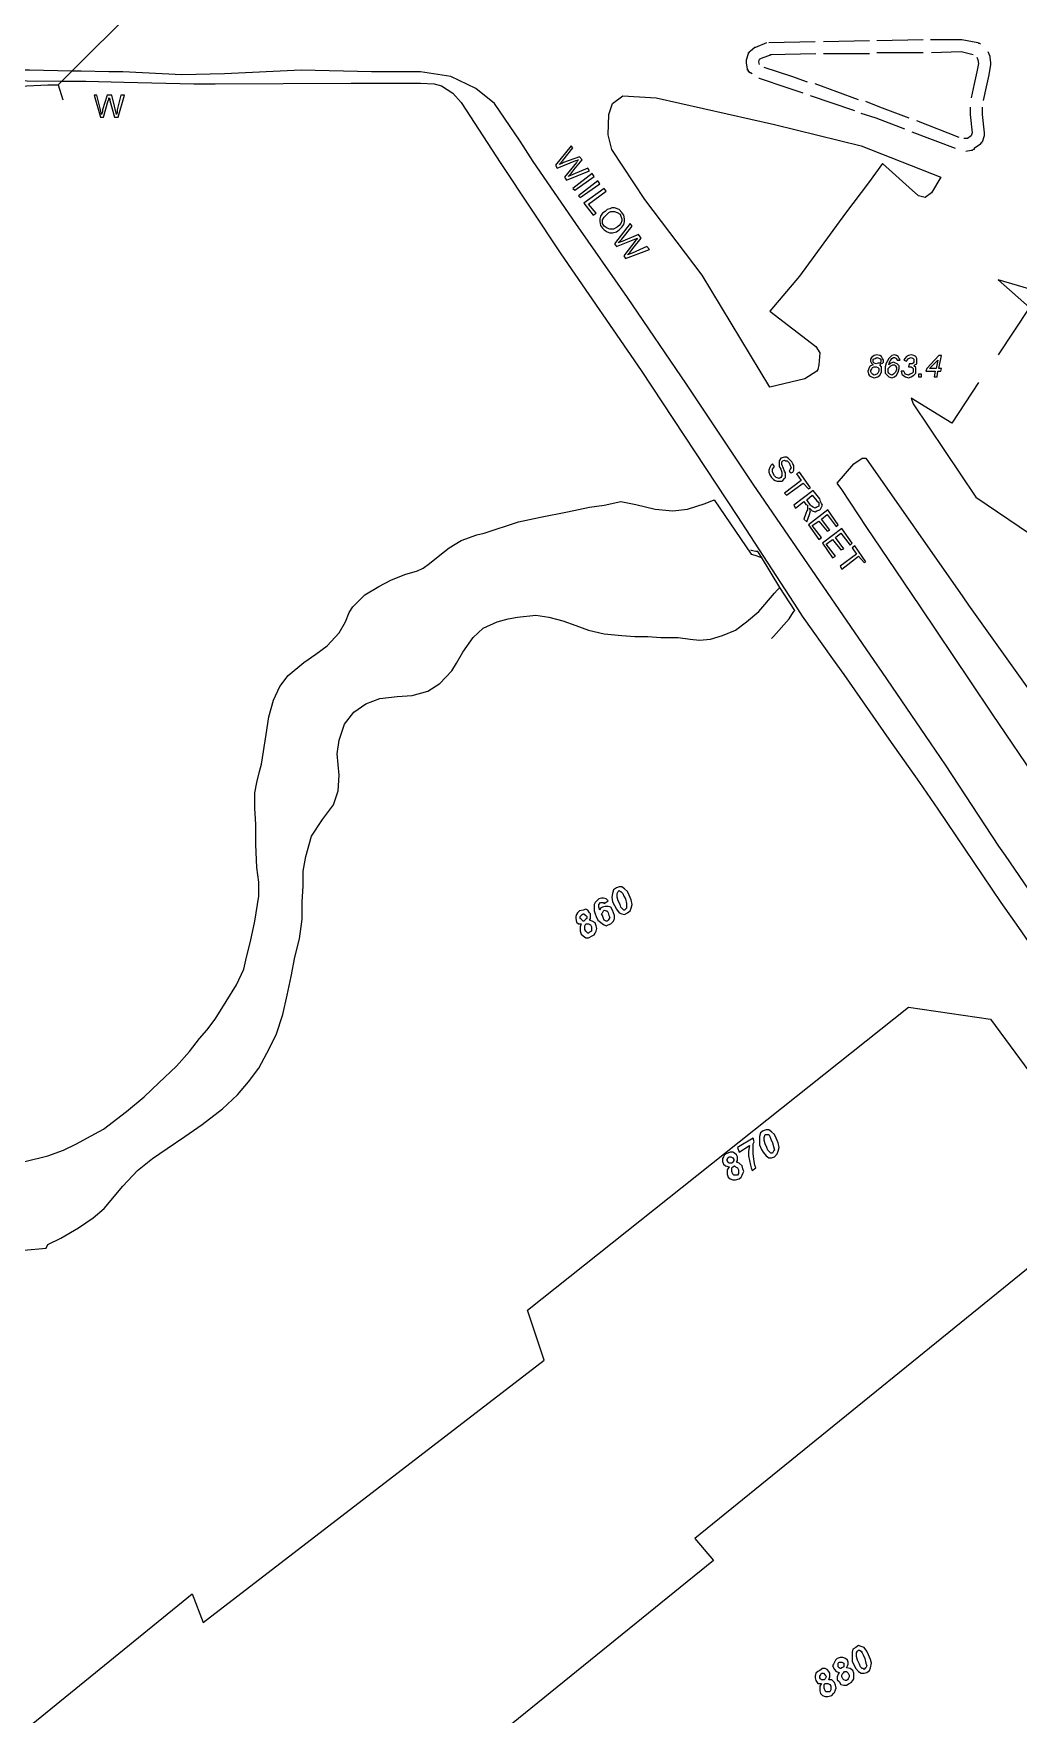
# Model space of a CAD drawing. Header units: feet. Extents: x -3749 to 14959, y 505 to 21005.
# Drawn here: x 5605 to 9867, y 8911 to 16187 of the extents above; entities that cross this region are included whole.
import ezdxf

# ---------------------------------------------------------------- set-up
doc = ezdxf.new("R2010")
doc.units = ezdxf.units.FT
doc.layers.add('Topo', color=7, linetype='CONTINUOUS')

msp = doc.modelspace()

# ---------------------------------------------------------------- linework, layer by layer
at = {"layer": 'Topo', "color": 7}
for points in [[(5771.2, 16024.9), (6295.2, 16548.9), (6299.2, 16552.9)], [(8787.2, 16148.9), (8987.2, 16152.9)], [(9023.2, 16152.9), (9223.2, 16156.9)], [(9255.2, 16156.9), (9455.2, 16160.9)], [(9487.2, 16160.9), (9619.2, 16160.9), (9623.2, 16160.9), (9691.2, 16148.9), (9695.2, 16144.9), (9699.2, 16144.9), (9703.2, 16140.9)], [(8715.2, 16012.9), (8707.2, 16016.9), (8703.2, 16016.9), (8703.2, 16020.9), (8699.2, 16020.9), (8699.2, 16024.9), (8699.2, 16028.9), (8695.2, 16028.9), (8695.2, 16032.9), (8691.2, 16060.9), (8691.2, 16064.9), (8691.2, 16068.9), (8691.2, 16072.9), (8699.2, 16100.9), (8699.2, 16104.9), (8703.2, 16104.9), (8703.2, 16108.9), (8707.2, 16112.9), (8727.2, 16128.9), (8731.2, 16128.9), (8779.2, 16148.9)], [(8747.2, 16052.9), (8743.2, 16064.9), (8747.2, 16076.9), (8755.2, 16080.9), (8799.2, 16096.9)], [(8791.2, 16096.9), (8991.2, 16100.9)], [(9023.2, 16100.9), (9223.2, 16100.9)], [(9255.2, 16104.9), (9455.2, 16104.9)], [(9491.2, 16104.9), (9619.2, 16108.9), (9671.2, 16096.9)], [(9687.2, 16084.9), (9691.2, 16072.9), (9695.2, 16056.9), (9687.2, 16020.9), (9675.2, 15968.9), (9663.2, 15909)], [(9735.2, 16108.9), (9743.2, 16088.9), (9743.2, 16084.9), (9747.2, 16060.9), (9747.2, 16056.9), (9747.2, 16052.9), (9739.2, 16008.9), (9727.2, 15956.9), (9715.2, 15897)], [(5771.2, 16024.9), (5587.2, 16028.9), (5319.2, 16028.9)], [(5711.2, 15964.9), (5727.2, 15980.9), (5771.2, 16024.9)], [(5783.2, 16024.9), (5771.2, 16024.9)], [(5811.2, 16024.9), (5783.2, 16024.9)], [(5991.2, 16020.9), (5931.2, 16020.9), (5811.2, 16024.9)], [(6431.2, 16012.9), (6247.2, 16008.9), (5991.2, 16020.9)], [(7067.2, 16020.9), (6763.2, 16028.9), (6431.2, 16012.9)], [(7711.2, 15721), (7599.2, 15885), (7519.2, 15948.9), (7411.2, 16000.9), (7279.2, 16020.9), (7067.2, 16020.9)], [(8955.2, 15976.9), (8887.2, 16000.9), (8767.2, 16040.9)], [(5275.2, 15984.9), (5727.2, 15980.9)], [(5295.2, 15956.9), (5303.2, 15956.9), (5575.2, 15960.9), (5667.2, 15964.9), (5695.2, 15964.9)], [(5695.2, 15964.9), (5711.2, 15964.9)], [(5711.2, 15964.9), (5731.2, 15901)], [(5727.2, 15980.9), (5747.2, 15980.9)], [(5747.2, 15980.9), (5783.2, 15980.9)], [(5783.2, 15980.9), (5831.2, 15980.9), (5995.2, 15976.9)], [(5995.2, 15976.9), (6299.2, 15968.9), (6391.2, 15968.9)], [(6391.2, 15968.9), (6979.2, 15972.9), (7031.2, 15972.9), (7279.2, 15972.9), (7339.2, 15968.9), (7371.2, 15960.9), (7419.2, 15928.9), (7455.2, 15889), (7627.2, 15625)], [(8935.2, 15928.9), (8867.2, 15952.9), (8747.2, 15992.9), (8743.2, 15992.9), (8743.2, 15992.9)], [(9175.2, 15901), (8987.2, 15968.9)], [(8791.2, 14657), (8499.2, 15141), (8251.2, 15469), (8107.2, 15685), (8091.2, 15749), (8095.2, 15837), (8111.2, 15885), (8155.2, 15916.9), (8299.2, 15909), (8811.2, 15793), (9187.2, 15701), (9531.2, 15565)], [(9159.2, 15853), (8967.2, 15916.9)], [(9395.2, 15821), (9267.2, 15869), (9207.2, 15893)], [(9659.2, 15869), (9659.2, 15837), (9667.2, 15757), (9663.2, 15745), (9647.2, 15733), (9631.2, 15733)], [(9711.2, 15869), (9711.2, 15837), (9719.2, 15757), (9719.2, 15753), (9719.2, 15749), (9719.2, 15745), (9711.2, 15717), (9707.2, 15717), (9707.2, 15713), (9703.2, 15713), (9703.2, 15709), (9675.2, 15689), (9675.2, 15685), (9671.2, 15685), (9667.2, 15681), (9663.2, 15681), (9639.2, 15677)], [(9375.2, 15773), (9251.2, 15821), (9187.2, 15841)], [(9611.2, 15737), (9427.2, 15809)], [(9279.2, 13421), (9243.2, 13473), (8991.2, 13841), (8719.2, 14237), (8431.2, 14669), (8175.2, 15045), (7951.2, 15365), (7767.2, 15633), (7711.2, 15721)], [(9595.2, 15689), (9407.2, 15761)], [(7627.2, 15625), (7887.2, 15233), (8235.2, 14729), (8651.2, 14097)], [(9531.2, 15565), (9491.2, 15497), (9463.2, 15477), (9435.2, 15485), (9395.2, 15521), (9279.2, 15625), (9219.2, 15541)], [(9219.2, 15541), (9119.2, 15409), (8919.2, 15137), (8791.2, 14985), (8991.2, 14833), (9007.2, 14805), (9003.2, 14753), (8999.2, 14733)], [(9411.2, 14585), (9683.2, 14181), (10343.2, 13733), (10467.2, 13729), (10495.2, 13941), (10627.2, 13929), (10599.2, 13705), (10683.2, 13701), (10719.2, 13925), (11163.2, 13841), (11131.2, 13613), (11183.2, 13609), (11219.2, 13837), (10919.2, 14345), (10847.2, 14449), (10815.2, 14489), (10127.2, 14965), (9971.2, 15065), (9779.2, 15121), (9915.2, 15001), (9779.2, 14797)], [(8999.2, 14733), (8995.2, 14725), (8943.2, 14693), (8791.2, 14657)], [(9695.2, 14677), (9579.2, 14501), (9403.2, 14609), (9411.2, 14585)], [(9083.2, 14241), (9155.2, 14325), (9191.2, 14349), (9207.2, 14349), (9627.2, 13749)], [(9755.2, 13241), (9659.2, 13385), (9443.2, 13705), (9335.2, 13865), (9211.2, 14049), (9103.2, 14213), (9083.2, 14241)], [(8651.2, 14097), (8911.2, 13697), (8931.2, 13665)], [(9627.2, 13749), (9651.2, 13713), (10019.2, 13197), (10067.2, 13153), (10147.2, 13133), (10179.2, 13137), (10255.2, 13165)], [(8931.2, 13665), (9063.2, 13481)], [(9063.2, 13481), (9111.2, 13413)], [(9111.2, 13413), (9307.2, 13133)], [(9551.2, 13021), (9487.2, 13117), (9279.2, 13421)], [(9999.2, 12885), (9959.2, 12941), (9755.2, 13241)], [(9307.2, 13133), (9439.2, 12945), (9519.2, 12829)], [(9811.2, 12629), (9783.2, 12669), (9551.2, 13021)], [(9519.2, 12829), (9791.2, 12425)], [(10035.2, 12301), (9811.2, 12629)], [(9791.2, 12425), (9867.2, 12317), (10027.2, 12085)]]:
    msp.add_lwpolyline(points, dxfattribs=at)
at = {"layer": 'Topo', "color": 1}
for points in [[(5895.2, 15825), (5907.2, 15825), (5927.2, 15897), (5931.2, 15901), (5931.2, 15909), (5935.2, 15905), (5935.2, 15897), (5955.2, 15825), (5971.2, 15825), (5999.2, 15920.9), (5983.2, 15920.9), (5967.2, 15857), (5967.2, 15845), (5963.2, 15837), (5955.2, 15873), (5943.2, 15920.9), (5923.2, 15920.9), (5903.2, 15857), (5903.2, 15849), (5899.2, 15837), (5895.2, 15857), (5879.2, 15920.9), (5867.2, 15920.9), (5895.2, 15825)], [(7863.2, 15617), (7871.2, 15605), (7951.2, 15637), (7963.2, 15641), (7959.2, 15637), (7955.2, 15629), (7903.2, 15565), (7911.2, 15553), (8011.2, 15593), (8003.2, 15605), (7939.2, 15577), (7919.2, 15569), (7931.2, 15581), (7943.2, 15597), (7979.2, 15641), (7967.2, 15653), (7899.2, 15629), (7891.2, 15625), (7879.2, 15621), (7895.2, 15637), (7939.2, 15693), (7931.2, 15701), (7863.2, 15617)], [(7939.2, 15517), (7947.2, 15509), (8031.2, 15569), (8023.2, 15581), (7939.2, 15517)], [(7963.2, 15485), (7971.2, 15477), (8055.2, 15537), (8047.2, 15549), (7963.2, 15485)], [(7987.2, 15453), (8027.2, 15401), (8039.2, 15409), (8007.2, 15449), (8083.2, 15505), (8075.2, 15517), (7987.2, 15453)], [(8079.2, 15417), (8067.2, 15409), (8059.2, 15397), (8055.2, 15385), (8055.2, 15373), (8059.2, 15357), (8067.2, 15345), (8075.2, 15337), (8087.2, 15329), (8099.2, 15325), (8111.2, 15325), (8127.2, 15329), (8139.2, 15337), (8151.2, 15349), (8159.2, 15361), (8163.2, 15373), (8163.2, 15385), (8159.2, 15401), (8151.2, 15413), (8139.2, 15425), (8119.2, 15433), (8107.2, 15433), (8099.2, 15429), (8087.2, 15425), (8079.2, 15417)], [(8087.2, 15405), (8095.2, 15413), (8103.2, 15417), (8111.2, 15417), (8119.2, 15417), (8131.2, 15413), (8143.2, 15405), (8147.2, 15397), (8151.2, 15385), (8151.2, 15377), (8147.2, 15365), (8139.2, 15357), (8131.2, 15349), (8115.2, 15341), (8099.2, 15341), (8087.2, 15345), (8075.2, 15353), (8067.2, 15365), (8067.2, 15381), (8075.2, 15393), (8087.2, 15405)], [(8119.2, 15277), (8127.2, 15265), (8207.2, 15297), (8219.2, 15301), (8215.2, 15297), (8211.2, 15293), (8159.2, 15225), (8167.2, 15213), (8271.2, 15253), (8259.2, 15265), (8195.2, 15237), (8175.2, 15229), (8187.2, 15241), (8199.2, 15257), (8235.2, 15301), (8223.2, 15317), (8155.2, 15289), (8147.2, 15285), (8135.2, 15281), (8151.2, 15297), (8195.2, 15353), (8187.2, 15365), (8119.2, 15277)], [(9239.2, 14753), (9227.2, 14749), (9223.2, 14745), (9219.2, 14733), (9215.2, 14725), (9219.2, 14713), (9223.2, 14705), (9231.2, 14701), (9243.2, 14697), (9259.2, 14701), (9267.2, 14709), (9275.2, 14721), (9275.2, 14733), (9275.2, 14745), (9267.2, 14753), (9271.2, 14757), (9279.2, 14761), (9283.2, 14765), (9283.2, 14773), (9279.2, 14781), (9275.2, 14789), (9267.2, 14793), (9255.2, 14797), (9243.2, 14793), (9231.2, 14785), (9227.2, 14777), (9227.2, 14769), (9231.2, 14761), (9239.2, 14753)], [(9239.2, 14769), (9239.2, 14777), (9247.2, 14781), (9255.2, 14785), (9267.2, 14781), (9271.2, 14777), (9271.2, 14773), (9271.2, 14765), (9267.2, 14761), (9259.2, 14761), (9251.2, 14757), (9243.2, 14761), (9239.2, 14765), (9239.2, 14769)], [(9307.2, 14753), (9311.2, 14769), (9315.2, 14773), (9319.2, 14781), (9327.2, 14785), (9331.2, 14785), (9339.2, 14781), (9343.2, 14773), (9355.2, 14773), (9351.2, 14781), (9347.2, 14789), (9339.2, 14793), (9331.2, 14797), (9319.2, 14793), (9307.2, 14781), (9295.2, 14761), (9291.2, 14745), (9291.2, 14733), (9291.2, 14717), (9299.2, 14709), (9307.2, 14701), (9319.2, 14697), (9331.2, 14701), (9339.2, 14709), (9347.2, 14721), (9351.2, 14737), (9351.2, 14749), (9343.2, 14757), (9335.2, 14761), (9327.2, 14765), (9315.2, 14761), (9307.2, 14753)], [(9359.2, 14725), (9363.2, 14713), (9371.2, 14705), (9379.2, 14701), (9391.2, 14697), (9403.2, 14701), (9415.2, 14709), (9423.2, 14717), (9423.2, 14729), (9423.2, 14741), (9415.2, 14749), (9419.2, 14753), (9427.2, 14757), (9427.2, 14765), (9427.2, 14773), (9427.2, 14781), (9423.2, 14789), (9415.2, 14793), (9403.2, 14797), (9391.2, 14793), (9383.2, 14789), (9375.2, 14781), (9371.2, 14773), (9383.2, 14769), (9391.2, 14781), (9403.2, 14785), (9411.2, 14781), (9415.2, 14777), (9415.2, 14769), (9415.2, 14765), (9411.2, 14761), (9407.2, 14757), (9395.2, 14757), (9391.2, 14745), (9395.2, 14745), (9403.2, 14745), (9407.2, 14741), (9411.2, 14737), (9411.2, 14729), (9411.2, 14721), (9407.2, 14717), (9399.2, 14713), (9391.2, 14709), (9379.2, 14713), (9375.2, 14717), (9371.2, 14725), (9359.2, 14725)], [(9503.2, 14701), (9515.2, 14701), (9519.2, 14725), (9531.2, 14725), (9535.2, 14737), (9523.2, 14737), (9535.2, 14793), (9523.2, 14793), (9471.2, 14737), (9467.2, 14725), (9507.2, 14725), (9503.2, 14701)], [(9511.2, 14737), (9483.2, 14737), (9519.2, 14773), (9511.2, 14737)], [(9227.2, 14725), (9231.2, 14733), (9235.2, 14741), (9243.2, 14745), (9251.2, 14745), (9259.2, 14741), (9263.2, 14737), (9263.2, 14733), (9263.2, 14725), (9259.2, 14717), (9255.2, 14713), (9243.2, 14709), (9235.2, 14713), (9231.2, 14717), (9227.2, 14725)], [(9303.2, 14729), (9303.2, 14737), (9311.2, 14745), (9315.2, 14749), (9323.2, 14753), (9331.2, 14753), (9335.2, 14749), (9339.2, 14741), (9339.2, 14733), (9335.2, 14721), (9327.2, 14713), (9319.2, 14709), (9311.2, 14713), (9307.2, 14717), (9303.2, 14721), (9303.2, 14729)], [(9435.2, 14701), (9447.2, 14701), (9447.2, 14713), (9435.2, 14713), (9435.2, 14701)], [(8803.2, 14325), (8795.2, 14317), (8791.2, 14309), (8787.2, 14297), (8787.2, 14289), (8791.2, 14277), (8799.2, 14265), (8807.2, 14257), (8815.2, 14253), (8823.2, 14249), (8835.2, 14249), (8843.2, 14249), (8847.2, 14253), (8855.2, 14261), (8859.2, 14265), (8859.2, 14273), (8859.2, 14285), (8855.2, 14293), (8851.2, 14305), (8843.2, 14321), (8843.2, 14329), (8843.2, 14333), (8847.2, 14337), (8855.2, 14341), (8859.2, 14337), (8867.2, 14337), (8875.2, 14329), (8879.2, 14317), (8883.2, 14309), (8879.2, 14301), (8875.2, 14293), (8883.2, 14285), (8891.2, 14289), (8895.2, 14297), (8895.2, 14305), (8895.2, 14317), (8891.2, 14325), (8887.2, 14333), (8871.2, 14349), (8863.2, 14353), (8855.2, 14353), (8839.2, 14349), (8831.2, 14337), (8831.2, 14321), (8831.2, 14313), (8839.2, 14301), (8843.2, 14289), (8843.2, 14285), (8843.2, 14273), (8839.2, 14265), (8831.2, 14261), (8819.2, 14265), (8811.2, 14273), (8803.2, 14289), (8803.2, 14297), (8803.2, 14301), (8811.2, 14313), (8803.2, 14325)], [(8855.2, 14197), (8863.2, 14189), (8935.2, 14241), (8959.2, 14217), (8967.2, 14221), (8919.2, 14289), (8907.2, 14281), (8927.2, 14253), (8855.2, 14197)], [(8895.2, 14145), (8903.2, 14133), (8939.2, 14161), (8947.2, 14149), (8955.2, 14145), (8955.2, 14137), (8955.2, 14125), (8951.2, 14121), (8947.2, 14109), (8939.2, 14085), (8951.2, 14073), (8963.2, 14105), (8967.2, 14121), (8963.2, 14133), (8975.2, 14121), (8987.2, 14117), (8995.2, 14121), (9007.2, 14125), (9011.2, 14129), (9015.2, 14137), (9019.2, 14145), (9015.2, 14153), (9011.2, 14161), (9007.2, 14173), (8979.2, 14209), (8895.2, 14145)], [(8951.2, 14169), (8975.2, 14189), (8995.2, 14165), (9003.2, 14157), (9003.2, 14149), (9003.2, 14141), (8995.2, 14137), (8987.2, 14133), (8979.2, 14137), (8971.2, 14141), (8967.2, 14145), (8951.2, 14169)], [(8959.2, 14061), (9003.2, 13997), (9015.2, 14005), (8975.2, 14057), (9003.2, 14077), (9039.2, 14033), (9051.2, 14037), (9015.2, 14085), (9039.2, 14105), (9079.2, 14053), (9087.2, 14061), (9043.2, 14125), (8959.2, 14061)], [(9019.2, 13981), (9063.2, 13917), (9075.2, 13925), (9035.2, 13977), (9063.2, 13997), (9099.2, 13953), (9111.2, 13957), (9075.2, 14005), (9099.2, 14025), (9139.2, 13973), (9147.2, 13981), (9103.2, 14045), (9019.2, 13981)], [(8711.2, 13949), (8711.2, 13953)], [(8731.2, 13945), (8711.2, 13949)], [(8755.2, 13921), (8739.2, 13945), (8731.2, 13945)], [(8895.2, 13685), (8899.2, 13689), (8835.2, 13789), (8755.2, 13921)], [(8835.2, 13789), (8755.2, 13921)], [(9095.2, 13881), (9103.2, 13869), (9175.2, 13925), (9199.2, 13897), (9207.2, 13901), (9159.2, 13969), (9147.2, 13961), (9167.2, 13933), (9095.2, 13881)], [(8807.2, 13577), (8875.2, 13653), (8887.2, 13673), (8895.2, 13685)], [(8887.2, 13673), (8895.2, 13685)], [(8799.2, 13569), (8807.2, 13577), (8875.2, 13653), (8887.2, 13673)], [(8091.2, 12433), (8083.2, 12441), (8071.2, 12445), (8063.2, 12445), (8051.2, 12441), (8043.2, 12433), (8035.2, 12425), (8031.2, 12417), (8031.2, 12405), (8031.2, 12389), (8035.2, 12377), (8039.2, 12365), (8047.2, 12349), (8059.2, 12341), (8067.2, 12333), (8075.2, 12329), (8083.2, 12325), (8091.2, 12329), (8103.2, 12333), (8107.2, 12337), (8115.2, 12345), (8119.2, 12357), (8119.2, 12369), (8115.2, 12381), (8111.2, 12393), (8103.2, 12405), (8091.2, 12409), (8079.2, 12409), (8067.2, 12405), (8059.2, 12401), (8055.2, 12393), (8051.2, 12405), (8051.2, 12417), (8059.2, 12425), (8067.2, 12425), (8071.2, 12425), (8075.2, 12421), (8091.2, 12433)], [(8127.2, 12397), (8139.2, 12381), (8151.2, 12377), (8163.2, 12373), (8175.2, 12381), (8187.2, 12389), (8191.2, 12401), (8195.2, 12417), (8191.2, 12437), (8183.2, 12457), (8175.2, 12473), (8163.2, 12485), (8151.2, 12493), (8139.2, 12493), (8127.2, 12489), (8115.2, 12481), (8111.2, 12465), (8107.2, 12449), (8111.2, 12429), (8119.2, 12413), (8127.2, 12397)], [(8147.2, 12405), (8143.2, 12417), (8135.2, 12433), (8131.2, 12449), (8131.2, 12465), (8135.2, 12473), (8139.2, 12477), (8143.2, 12473), (8147.2, 12473), (8155.2, 12465), (8159.2, 12453), (8167.2, 12441), (8171.2, 12421), (8171.2, 12405), (8171.2, 12401), (8167.2, 12397), (8163.2, 12393), (8159.2, 12393), (8155.2, 12397), (8147.2, 12405)], [(7975.2, 12333), (7971.2, 12321), (7971.2, 12309), (7971.2, 12301), (7975.2, 12289), (7983.2, 12281), (7995.2, 12273), (8007.2, 12273), (8023.2, 12281), (8031.2, 12285), (8035.2, 12293), (8039.2, 12301), (8043.2, 12313), (8039.2, 12325), (8035.2, 12337), (8023.2, 12345), (8011.2, 12349), (8015.2, 12357), (8015.2, 12369), (8015.2, 12377), (8011.2, 12381), (8003.2, 12393), (7995.2, 12397), (7983.2, 12393), (7967.2, 12389), (7959.2, 12381), (7955.2, 12373), (7951.2, 12365), (7951.2, 12357), (7955.2, 12341), (7963.2, 12333), (7975.2, 12333)], [(7975.2, 12353), (7971.2, 12357), (7971.2, 12365), (7975.2, 12369), (7979.2, 12373), (7983.2, 12377), (7987.2, 12377), (7995.2, 12369), (7999.2, 12365), (7999.2, 12357), (7995.2, 12353), (7991.2, 12349), (7987.2, 12345), (7983.2, 12345), (7979.2, 12349), (7975.2, 12353)], [(8071.2, 12357), (8067.2, 12369), (8063.2, 12377), (8067.2, 12381), (8071.2, 12389), (8075.2, 12393), (8083.2, 12389), (8087.2, 12389), (8091.2, 12381), (8095.2, 12369), (8099.2, 12361), (8095.2, 12353), (8091.2, 12349), (8087.2, 12345), (8083.2, 12345), (8075.2, 12349), (8071.2, 12357)], [(7995.2, 12301), (7991.2, 12309), (7991.2, 12321), (7991.2, 12325), (7995.2, 12333), (8003.2, 12333), (8007.2, 12333), (8015.2, 12329), (8019.2, 12321), (8019.2, 12309), (8019.2, 12301), (8011.2, 12297), (8007.2, 12293), (8003.2, 12293), (7999.2, 12297), (7995.2, 12301)], [(4919.2, 8317.1), (6291.2, 9433.1), (6339.2, 9309.1), (7815.2, 10445), (7743.2, 10661), (9391.2, 11973), (9747.2, 11921), (10147.2, 11377), (10139.2, 11029), (8467.2, 9673.1), (8547.2, 9577.1), (7027.2, 8345.1)], [(8763.2, 11345), (8775.2, 11329), (8787.2, 11321), (8799.2, 11321), (8811.2, 11325), (8823.2, 11337), (8827.2, 11349), (8831.2, 11365), (8827.2, 11385), (8819.2, 11405), (8811.2, 11421), (8799.2, 11433), (8787.2, 11441), (8775.2, 11441), (8763.2, 11437), (8751.2, 11429), (8747.2, 11413), (8747.2, 11397), (8747.2, 11377), (8755.2, 11357), (8763.2, 11345)], [(8659.2, 11345), (8703.2, 11373), (8699.2, 11349), (8699.2, 11329), (8707.2, 11289), (8711.2, 11277), (8715.2, 11265), (8731.2, 11277), (8727.2, 11289), (8723.2, 11305), (8719.2, 11337), (8719.2, 11365), (8719.2, 11381), (8723.2, 11389), (8719.2, 11405), (8651.2, 11365), (8659.2, 11345)], [(8783.2, 11353), (8779.2, 11365), (8771.2, 11381), (8767.2, 11397), (8767.2, 11409), (8771.2, 11421), (8775.2, 11421), (8779.2, 11421), (8787.2, 11421), (8791.2, 11413), (8795.2, 11401), (8803.2, 11385), (8807.2, 11369), (8811.2, 11353), (8807.2, 11349), (8803.2, 11341), (8799.2, 11341), (8795.2, 11341), (8791.2, 11345), (8783.2, 11353)], [(8615.2, 11281), (8607.2, 11269), (8607.2, 11261), (8607.2, 11249), (8611.2, 11237), (8619.2, 11229), (8631.2, 11225), (8643.2, 11225), (8659.2, 11229), (8667.2, 11237), (8671.2, 11245), (8675.2, 11253), (8679.2, 11261), (8675.2, 11273), (8671.2, 11285), (8659.2, 11297), (8647.2, 11301), (8651.2, 11309), (8651.2, 11317), (8651.2, 11325), (8647.2, 11333), (8639.2, 11341), (8631.2, 11345), (8619.2, 11345), (8603.2, 11337), (8595.2, 11333), (8591.2, 11325), (8587.2, 11317), (8587.2, 11305), (8591.2, 11293), (8599.2, 11285), (8615.2, 11281)], [(8611.2, 11301), (8607.2, 11309), (8607.2, 11313), (8611.2, 11321), (8615.2, 11325), (8619.2, 11325), (8623.2, 11325), (8631.2, 11321), (8635.2, 11313), (8635.2, 11309), (8631.2, 11301), (8627.2, 11297), (8623.2, 11297), (8619.2, 11297), (8615.2, 11297), (8611.2, 11301)], [(8631.2, 11249), (8627.2, 11261), (8627.2, 11269), (8627.2, 11277), (8631.2, 11281), (8639.2, 11285), (8643.2, 11281), (8651.2, 11277), (8655.2, 11269), (8655.2, 11261), (8655.2, 11253), (8651.2, 11245), (8643.2, 11245), (8639.2, 11245), (8635.2, 11245), (8631.2, 11249)], [(9163.2, 9109.1), (9175.2, 9097.1), (9187.2, 9089.1), (9199.2, 9089.1), (9211.2, 9093.1), (9223.2, 9101.1), (9227.2, 9113.1), (9231.2, 9133.1), (9227.2, 9149.1), (9219.2, 9169.1), (9211.2, 9185.1), (9199.2, 9201.1), (9187.2, 9205.1), (9175.2, 9209.1), (9163.2, 9201.1), (9151.2, 9193.1), (9147.2, 9181.1), (9147.2, 9161.1), (9147.2, 9141.1), (9155.2, 9125.1), (9163.2, 9109.1)], [(9183.2, 9117.1), (9179.2, 9129.1), (9171.2, 9145.1), (9167.2, 9161.1), (9167.2, 9177.1), (9171.2, 9185.1), (9175.2, 9189.1), (9179.2, 9189.1), (9187.2, 9185.1), (9191.2, 9177.1), (9195.2, 9169.1), (9203.2, 9153.1), (9207.2, 9133.1), (9211.2, 9121.1), (9207.2, 9113.1), (9203.2, 9109.1), (9199.2, 9105.1), (9195.2, 9109.1), (9191.2, 9109.1), (9183.2, 9117.1)], [(9015.2, 9045.1), (9007.2, 9033.1), (9007.2, 9025.1), (9007.2, 9013.1), (9011.2, 9001.1), (9019.2, 8993.1), (9031.2, 8989.1), (9043.2, 8989.1), (9059.2, 8993.1), (9067.2, 9001.1), (9071.2, 9005.1), (9075.2, 9017.1), (9079.2, 9025.1), (9075.2, 9037.1), (9071.2, 9049.1), (9059.2, 9061.1), (9047.2, 9061.1), (9051.2, 9073.1), (9051.2, 9081.1), (9051.2, 9089.1), (9047.2, 9097.1), (9039.2, 9105.1), (9031.2, 9109.1), (9019.2, 9109.1), (9007.2, 9101.1), (8999.2, 9097.1), (8991.2, 9089.1), (8987.2, 9077.1), (8987.2, 9069.1), (8991.2, 9057.1), (8999.2, 9045.1), (9015.2, 9045.1)], [(9091.2, 9093.1), (9087.2, 9085.1), (9083.2, 9073.1), (9083.2, 9061.1), (9091.2, 9053.1), (9099.2, 9041.1), (9111.2, 9037.1), (9123.2, 9037.1), (9135.2, 9045.1), (9143.2, 9049.1), (9151.2, 9057.1), (9155.2, 9065.1), (9155.2, 9073.1), (9155.2, 9089.1), (9151.2, 9101.1), (9139.2, 9109.1), (9123.2, 9113.1), (9127.2, 9121.1), (9131.2, 9129.1), (9131.2, 9137.1), (9127.2, 9145.1), (9119.2, 9153.1), (9107.2, 9157.1), (9095.2, 9157.1), (9083.2, 9153.1), (9075.2, 9145.1), (9071.2, 9137.1), (9067.2, 9129.1), (9063.2, 9121.1), (9071.2, 9105.1), (9079.2, 9097.1), (9091.2, 9093.1)], [(9087.2, 9117.1), (9087.2, 9121.1), (9087.2, 9129.1), (9087.2, 9133.1), (9091.2, 9137.1), (9099.2, 9137.1), (9103.2, 9137.1), (9111.2, 9133.1), (9111.2, 9129.1), (9111.2, 9121.1), (9111.2, 9117.1), (9103.2, 9113.1), (9099.2, 9109.1), (9095.2, 9109.1), (9091.2, 9113.1), (9087.2, 9117.1)], [(9107.2, 9065.1), (9103.2, 9073.1), (9103.2, 9081.1), (9107.2, 9089.1), (9111.2, 9093.1), (9115.2, 9097.1), (9123.2, 9097.1), (9131.2, 9089.1), (9135.2, 9081.1), (9135.2, 9073.1), (9131.2, 9065.1), (9127.2, 9061.1), (9123.2, 9057.1), (9119.2, 9057.1), (9111.2, 9061.1), (9107.2, 9065.1)], [(9011.2, 9065.1), (9007.2, 9069.1), (9007.2, 9077.1), (9011.2, 9081.1), (9015.2, 9089.1), (9019.2, 9089.1), (9023.2, 9089.1), (9031.2, 9081.1), (9035.2, 9077.1), (9035.2, 9073.1), (9031.2, 9065.1), (9027.2, 9061.1), (9023.2, 9061.1), (9019.2, 9061.1), (9015.2, 9061.1), (9011.2, 9065.1)], [(9031.2, 9013.1), (9027.2, 9025.1), (9027.2, 9033.1), (9027.2, 9041.1), (9031.2, 9045.1), (9039.2, 9045.1), (9043.2, 9045.1), (9051.2, 9041.1), (9055.2, 9033.1), (9055.2, 9025.1), (9055.2, 9017.1), (9051.2, 9009.1), (9043.2, 9009.1), (9039.2, 9009.1), (9035.2, 9009.1), (9031.2, 9013.1)]]:
    msp.add_lwpolyline(points, dxfattribs=at)
at = {"layer": 'Topo', "color": 5}
for points in [[(5567.2, 11305), (5667.2, 11329), (5735.2, 11353), (5791.2, 11381), (5835.2, 11405), (5907.2, 11445), (6007.2, 11521), (6083.2, 11585), (6147.2, 11645), (6223.2, 11717), (6279.2, 11781), (6323.2, 11837), (6355.2, 11873), (6391.2, 11921), (6439.2, 11997), (6483.2, 12069), (6515.2, 12137), (6527.2, 12189), (6543.2, 12257), (6563.2, 12345), (6579.2, 12453), (6579.2, 12513), (6571.2, 12577), (6567.2, 12677), (6567.2, 12765), (6563.2, 12833), (6563.2, 12901), (6571.2, 12945), (6583.2, 12993), (6591.2, 13025), (6611.2, 13153), (6623.2, 13229), (6643.2, 13301), (6671.2, 13361), (6707.2, 13409), (6775.2, 13465), (6827.2, 13501), (6875.2, 13537), (6927.2, 13593), (6955.2, 13641), (6971.2, 13681), (6987.2, 13705), (7039.2, 13757), (7099.2, 13793), (7151.2, 13821), (7211.2, 13845), (7267.2, 13861), (7291.2, 13873), (7319.2, 13893), (7363.2, 13929), (7403.2, 13961), (7455.2, 13993), (7523.2, 14017), (7555.2, 14025), (7703.2, 14073), (7799.2, 14093), (7915.2, 14117), (8011.2, 14137), (8075.2, 14145), (8147.2, 14161), (8211.2, 14149), (8295.2, 14129), (8371.2, 14121), (8435.2, 14129), (8511.2, 14153), (8551.2, 14169), (8711.2, 13933), (8727.2, 13929)], [(8727.2, 13929), (8751.2, 13921)], [(8751.2, 13921), (8755.2, 13921)], [(6683.2, 11941), (6703.2, 12025), (6719.2, 12105), (6735.2, 12189), (6755.2, 12269), (6767.2, 12353), (6767.2, 12429), (6771.2, 12497), (6771.2, 12561), (6783.2, 12625), (6807.2, 12713), (6855.2, 12785), (6903.2, 12849), (6923.2, 12909), (6927.2, 12977), (6919.2, 13069), (6927.2, 13129), (6951.2, 13197), (6991.2, 13249), (7043.2, 13285), (7103.2, 13309), (7179.2, 13317), (7243.2, 13321), (7311.2, 13341), (7363.2, 13373), (7415.2, 13429), (7435.2, 13461), (7463.2, 13509), (7507.2, 13573), (7551.2, 13613), (7611.2, 13641), (7659.2, 13653), (7699.2, 13661), (7779.2, 13669), (7835.2, 13661), (7895.2, 13645), (7951.2, 13625), (8007.2, 13605), (8075.2, 13589), (8151.2, 13581), (8207.2, 13577), (8263.2, 13577), (8319.2, 13573), (8351.2, 13573), (8395.2, 13573), (8447.2, 13565), (8487.2, 13561), (8535.2, 13565), (8587.2, 13581), (8643.2, 13605), (8691.2, 13641), (8743.2, 13685), (8811.2, 13765), (8823.2, 13777)], [(8823.2, 13777), (8835.2, 13789), (8835.2, 13789)], [(5563.2, 10921), (5659.2, 10929), (5667.2, 10945), (5723.2, 10973), (5799.2, 11017), (5863.2, 11061), (5911.2, 11101), (5991.2, 11197), (6055.2, 11265), (6119.2, 11317), (6183.2, 11361), (6259.2, 11413), (6335.2, 11465), (6423.2, 11533), (6487.2, 11593), (6535.2, 11649), (6579.2, 11709), (6615.2, 11773), (6655.2, 11853), (6683.2, 11941)]]:
    msp.add_lwpolyline(points, dxfattribs=at)
at = {"layer": 'Topo', "color": 4}
for points in [[(8711.2, 13949), (8711.2, 13953)], [(8731.2, 13945), (8711.2, 13949)], [(8755.2, 13921), (8739.2, 13945), (8731.2, 13945)], [(8895.2, 13685), (8899.2, 13689), (8835.2, 13789)], [(8799.2, 13569), (8807.2, 13577)]]:
    msp.add_lwpolyline(points, dxfattribs=at)

doc.saveas('drawing.dxf')
